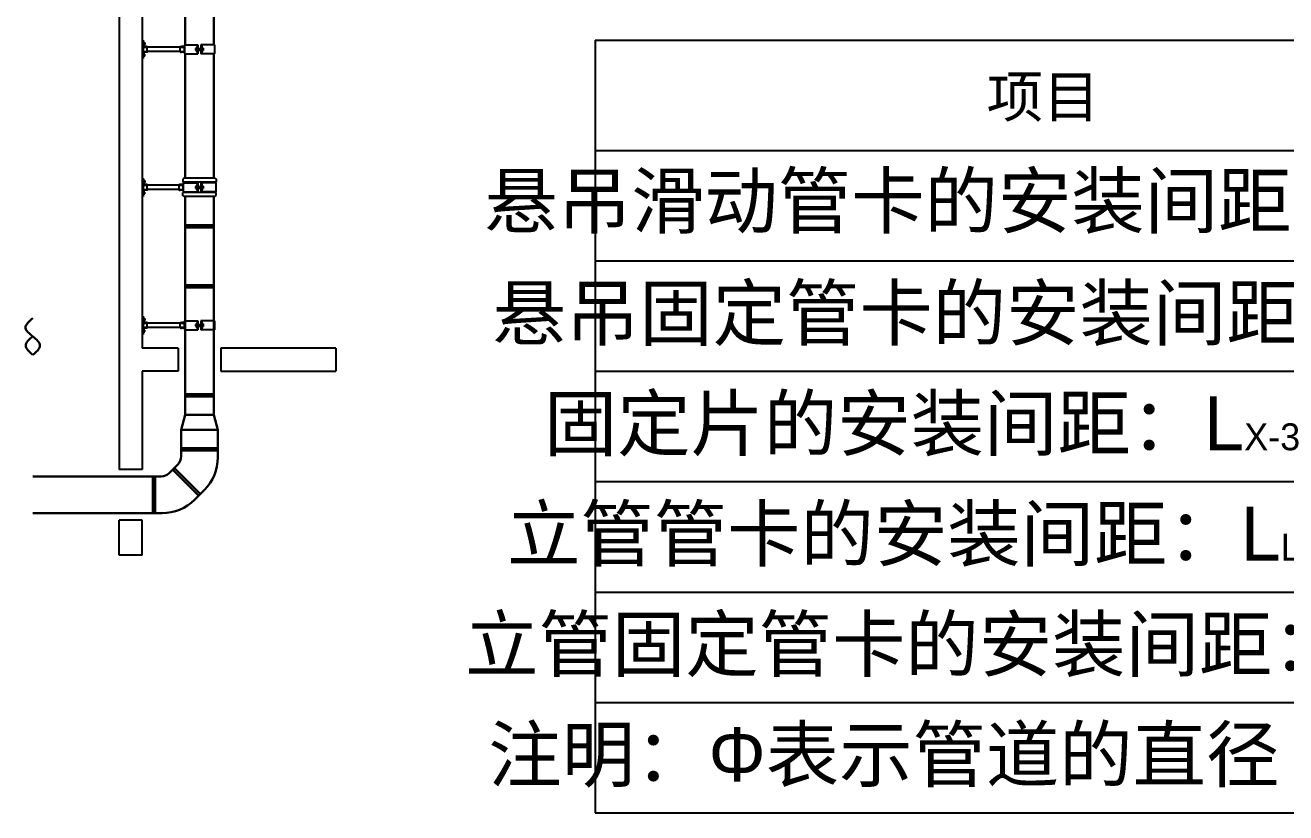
# Model space of a CAD drawing. Extents: x 1635833 to 4277885, y 16914845 to 35313750.
# Drawn here: x 2228141 to 2234721, y 17493657 to 17497767 of the extents above; entities that cross this region are included whole.
import ezdxf

# ---------------------------------------------------------------- set-up
doc = ezdxf.new("R2010")
doc.units = 0
doc.header["$LTSCALE"] = 1000
doc.header["$MEASUREMENT"] = 0
doc.layers.add('固定系统', color=7, linetype='Continuous')
doc.layers.add('文本', color=4, linetype='Continuous')
doc.layers.add('雨水管道', color=7, linetype='Continuous', lineweight=30)
doc.styles.get("Standard").update_dxf_attribs({"font": 'gbenor.shx', "bigfont": 'gbcbig.shx'})

msp = doc.modelspace()

# ---------------------------------------------------------------- linework, layer by layer
for p, q in [((2228630.418, 17501453.161), (2228630.418, 17495448.032)), ((2228750.418, 17500733.161), (2228750.418, 17496080.596)), ((2231115.525, 17497688.596), (2231115.525, 17493656.596)), ((2231115.525, 17497688.596), (2238108.096, 17497688.596)), ((2231115.525, 17497112.596), (2238108.096, 17497112.596)), ((2231115.525, 17496536.596), (2238108.096, 17496536.596)), ((2228975.418, 17496152.596), (2228975.418, 17495732.596)), ((2229125.418, 17496152.596), (2229125.418, 17495732.596)), ((2228939.418, 17496080.596), (2228750.418, 17496080.596)), ((2228939.418, 17496080.596), (2228939.418, 17495960.596)), ((2229161.418, 17496080.596), (2229161.418, 17495960.596)), ((2229761.418, 17496080.596), (2229161.418, 17496080.596)), ((2229761.418, 17496080.596), (2229761.418, 17495960.596)), ((2228939.418, 17495960.596), (2228750.418, 17495960.596)), ((2228750.418, 17495960.596), (2228750.418, 17495448.032)), ((2229161.418, 17495960.596), (2229761.418, 17495960.596)), ((2231115.525, 17495960.596), (2238108.096, 17495960.596)), ((2228975.418, 17495732.596), (2228975.418, 17495840.596)), ((2229125.418, 17495732.596), (2229125.418, 17495840.596)), ((2228750.418, 17495448.032), (2228630.418, 17495448.032)), ((2231115.525, 17495384.596), (2238108.096, 17495384.596)), ((2228630.418, 17495000.596), (2228630.418, 17495184.032)), ((2228750.418, 17495184.032), (2228630.418, 17495184.032)), ((2228750.418, 17495000.596), (2228750.418, 17495184.032)), ((2228750.418, 17495000.596), (2228630.418, 17495000.596)), ((2231115.525, 17494808.596), (2238108.096, 17494808.596)), ((2231115.525, 17494232.596), (2238108.096, 17494232.596)), ((2231115.525, 17493656.596), (2238108.096, 17493656.596))]:
    msp.add_line(p, q)
at = {"layer": '固定系统'}
for p, q in [((2228750.418, 17497688.596), (2228750.418, 17497592.596)), ((2228756.418, 17497688.596), (2228750.418, 17497688.596)), ((2228756.418, 17497684.996), (2228750.418, 17497684.996)), ((2228756.418, 17497688.596), (2228756.418, 17497592.596)), ((2228756.787, 17497675.396), (2228756.418, 17497675.396)), ((2228756.787, 17497674.633), (2228756.418, 17497674.633)), ((2228756.787, 17497666.56), (2228756.418, 17497666.56)), ((2228756.787, 17497665.796), (2228756.418, 17497665.796)), ((2228756.418, 17497651.156), (2228756.418, 17497653.576)), ((2228756.418, 17497630.036), (2228756.418, 17497651.156)), ((2228756.787, 17497675.396), (2228756.787, 17497677.413)), ((2228756.787, 17497675.396), (2228756.787, 17497665.796)), ((2228761.172, 17497675.396), (2228756.787, 17497675.396)), ((2228756.787, 17497665.796), (2228756.787, 17497663.78)), ((2228761.172, 17497665.796), (2228756.787, 17497665.796)), ((2228757.987, 17497678.613), (2228759.972, 17497678.613)), ((2228757.987, 17497662.58), (2228759.972, 17497662.58)), ((2228761.172, 17497677.413), (2228761.172, 17497675.396)), ((2228761.172, 17497675.396), (2228761.172, 17497665.796)), ((2228763.182, 17497675.396), (2228761.172, 17497675.396)), ((2228764.332, 17497674.633), (2228761.172, 17497674.633)), ((2228764.332, 17497666.56), (2228761.172, 17497666.56)), ((2228761.172, 17497665.796), (2228761.172, 17497663.78)), ((2228763.182, 17497665.796), (2228761.172, 17497665.796)), ((2228776.694, 17497655.016), (2228762.311, 17497655.016)), ((2228763.182, 17497675.396), (2228763.182, 17497665.796)), ((2228763.182, 17497675.396), (2228764.332, 17497674.633)), ((2228763.182, 17497665.796), (2228764.332, 17497666.56)), ((2228764.332, 17497674.633), (2228764.332, 17497666.56)), ((2228778.134, 17497651.156), (2228778.134, 17497653.576)), ((2228950.102, 17497651.396), (2228778.134, 17497651.396)), ((2228778.134, 17497630.036), (2228778.134, 17497651.156)), ((2228950.102, 17497651.156), (2228950.102, 17497653.576)), ((2228950.102, 17497630.036), (2228950.102, 17497651.156)), ((2228970.378, 17497655.016), (2228955.996, 17497655.016)), ((2228971.818, 17497664.596), (2229042.618, 17497664.596)), ((2228971.818, 17497664.596), (2228971.818, 17497616.596)), ((2228971.818, 17497664.596), (2228971.818, 17497616.596)), ((2228971.818, 17497651.156), (2228971.818, 17497653.576)), ((2228971.818, 17497630.036), (2228971.818, 17497651.156)), ((2229037.818, 17497664.596), (2229037.818, 17497616.596)), ((2229042.618, 17497664.596), (2229042.618, 17497616.596)), ((2229129.018, 17497664.596), (2229058.218, 17497664.596)), ((2229058.218, 17497664.596), (2229058.218, 17497616.596)), ((2229063.018, 17497664.596), (2229063.018, 17497616.596)), ((2229129.018, 17497664.596), (2229129.018, 17497616.596)), ((2228756.418, 17497596.196), (2228750.418, 17497596.196)), ((2228756.418, 17497592.596), (2228750.418, 17497592.596)), ((2228756.418, 17497634.836), (2228756.418, 17497646.356)), ((2228756.418, 17497627.617), (2228756.418, 17497630.036)), ((2228756.787, 17497615.396), (2228756.418, 17497615.396)), ((2228756.787, 17497614.633), (2228756.418, 17497614.633)), ((2228756.787, 17497606.56), (2228756.418, 17497606.56)), ((2228756.787, 17497605.796), (2228756.418, 17497605.796)), ((2228756.787, 17497615.396), (2228756.787, 17497617.413)), ((2228756.787, 17497605.796), (2228756.787, 17497615.396)), ((2228761.172, 17497615.396), (2228756.787, 17497615.396)), ((2228756.787, 17497605.796), (2228756.787, 17497603.78)), ((2228761.172, 17497605.796), (2228756.787, 17497605.796)), ((2228757.987, 17497618.613), (2228759.972, 17497618.613)), ((2228757.987, 17497602.58), (2228759.972, 17497602.58)), ((2228761.172, 17497615.396), (2228761.172, 17497617.413)), ((2228763.182, 17497615.396), (2228761.172, 17497615.396)), ((2228761.172, 17497605.796), (2228761.172, 17497615.396)), ((2228764.332, 17497614.633), (2228761.172, 17497614.633)), ((2228764.332, 17497606.56), (2228761.172, 17497606.56)), ((2228763.182, 17497605.796), (2228761.172, 17497605.796)), ((2228761.172, 17497603.78), (2228761.172, 17497605.796)), ((2228776.694, 17497626.177), (2228762.311, 17497626.177)), ((2228763.182, 17497615.396), (2228764.332, 17497614.633)), ((2228763.182, 17497605.796), (2228763.182, 17497615.396)), ((2228763.182, 17497605.796), (2228764.332, 17497606.56)), ((2228764.332, 17497606.56), (2228764.332, 17497614.633)), ((2228778.134, 17497630.036), (2228778.134, 17497627.617)), ((2228950.102, 17497629.796), (2228778.134, 17497629.796)), ((2228950.102, 17497634.836), (2228950.102, 17497646.356)), ((2228950.102, 17497627.617), (2228950.102, 17497630.036)), ((2228970.378, 17497626.177), (2228955.996, 17497626.177)), ((2228971.818, 17497630.036), (2228971.818, 17497627.617)), ((2228971.818, 17497616.596), (2229042.618, 17497616.596)), ((2229031.053, 17497645.396), (2229029.903, 17497644.633)), ((2229029.903, 17497644.633), (2229029.903, 17497636.56)), ((2229029.903, 17497644.633), (2229033.063, 17497644.633)), ((2229029.903, 17497636.56), (2229033.063, 17497636.56)), ((2229031.053, 17497635.796), (2229029.903, 17497636.56)), ((2229031.053, 17497645.396), (2229031.053, 17497635.796)), ((2229031.053, 17497645.396), (2229033.063, 17497645.396)), ((2229031.053, 17497635.796), (2229033.063, 17497635.796)), ((2229033.063, 17497647.413), (2229033.063, 17497645.396)), ((2229033.063, 17497645.396), (2229033.063, 17497635.796)), ((2229033.063, 17497645.396), (2229037.448, 17497645.396)), ((2229033.063, 17497635.796), (2229037.448, 17497635.796)), ((2229033.063, 17497635.796), (2229033.063, 17497633.78)), ((2229036.248, 17497648.613), (2229034.263, 17497648.613)), ((2229036.248, 17497632.58), (2229034.263, 17497632.58)), ((2229037.448, 17497645.396), (2229037.448, 17497647.413)), ((2229037.448, 17497645.396), (2229037.448, 17497635.796)), ((2229037.448, 17497645.396), (2229037.818, 17497645.396)), ((2229037.448, 17497644.633), (2229037.818, 17497644.633)), ((2229037.448, 17497636.56), (2229037.818, 17497636.56)), ((2229037.448, 17497635.796), (2229037.448, 17497633.78)), ((2229037.448, 17497635.796), (2229037.818, 17497635.796)), ((2229042.618, 17497645.396), (2229048.618, 17497645.396)), ((2229042.618, 17497644.633), (2229058.218, 17497644.633)), ((2229042.618, 17497636.56), (2229058.218, 17497636.56)), ((2229042.618, 17497635.796), (2229049.28, 17497635.796)), ((2229048.618, 17497645.396), (2229058.218, 17497645.396)), ((2229049.28, 17497635.796), (2229058.218, 17497635.796)), ((2229129.018, 17497616.596), (2229058.218, 17497616.596)), ((2229063.018, 17497645.396), (2229063.018, 17497635.796)), ((2229063.018, 17497645.396), (2229063.722, 17497645.396)), ((2229063.018, 17497644.633), (2229063.722, 17497644.633)), ((2229063.018, 17497636.56), (2229063.722, 17497636.56)), ((2229063.018, 17497635.796), (2229063.722, 17497635.796)), ((2229064.558, 17497648.613), (2229063.722, 17497647.694)), ((2229063.722, 17497645.396), (2229063.722, 17497647.694)), ((2229063.722, 17497645.396), (2229063.722, 17497635.796)), ((2229063.722, 17497635.796), (2229063.722, 17497633.499)), ((2229064.558, 17497632.58), (2229063.722, 17497633.499)), ((2229064.558, 17497645.396), (2229064.558, 17497648.613)), ((2229064.558, 17497648.613), (2229067.744, 17497648.613)), ((2229064.558, 17497645.396), (2229064.558, 17497635.796)), ((2229064.558, 17497645.396), (2229068.944, 17497645.396)), ((2229064.558, 17497635.796), (2229064.558, 17497632.58)), ((2229064.558, 17497635.796), (2229068.944, 17497635.796)), ((2229064.558, 17497632.58), (2229067.744, 17497632.58)), ((2229068.944, 17497647.413), (2229068.944, 17497633.78)), ((2228750.418, 17496968.596), (2228750.418, 17496872.596)), ((2228756.418, 17496968.596), (2228750.418, 17496968.596)), ((2228756.418, 17496964.996), (2228750.418, 17496964.996)), ((2228756.418, 17496968.596), (2228756.418, 17496872.596)), ((2228756.787, 17496955.396), (2228756.418, 17496955.396)), ((2228756.787, 17496954.633), (2228756.418, 17496954.633)), ((2228756.787, 17496946.56), (2228756.418, 17496946.56)), ((2228756.787, 17496945.796), (2228756.418, 17496945.796)), ((2228756.418, 17496931.156), (2228756.418, 17496933.576)), ((2228756.418, 17496910.036), (2228756.418, 17496931.156)), ((2228756.787, 17496955.396), (2228756.787, 17496957.413)), ((2228761.172, 17496955.396), (2228756.787, 17496955.396)), ((2228756.787, 17496955.396), (2228756.787, 17496945.796)), ((2228761.172, 17496945.796), (2228756.787, 17496945.796)), ((2228756.787, 17496945.796), (2228756.787, 17496943.78)), ((2228757.987, 17496958.613), (2228759.972, 17496958.613)), ((2228757.987, 17496942.58), (2228759.972, 17496942.58)), ((2228761.172, 17496957.413), (2228761.172, 17496955.396)), ((2228763.182, 17496955.396), (2228761.172, 17496955.396)), ((2228761.172, 17496955.396), (2228761.172, 17496945.796)), ((2228764.332, 17496954.633), (2228761.172, 17496954.633)), ((2228764.332, 17496946.56), (2228761.172, 17496946.56)), ((2228763.182, 17496945.796), (2228761.172, 17496945.796)), ((2228761.172, 17496945.796), (2228761.172, 17496943.78)), ((2228776.694, 17496935.016), (2228762.311, 17496935.016)), ((2228763.182, 17496955.396), (2228764.332, 17496954.633)), ((2228763.182, 17496955.396), (2228763.182, 17496945.796)), ((2228763.182, 17496945.796), (2228764.332, 17496946.56)), ((2228764.332, 17496954.633), (2228764.332, 17496946.56)), ((2228778.134, 17496931.156), (2228778.134, 17496933.576)), ((2228944.102, 17496931.396), (2228778.134, 17496931.396)), ((2228778.134, 17496910.036), (2228778.134, 17496931.156)), ((2228944.102, 17496931.156), (2228944.102, 17496933.576)), ((2228944.102, 17496910.036), (2228944.102, 17496931.156)), ((2228964.378, 17496935.016), (2228949.996, 17496935.016)), ((2228969.418, 17496968.596), (2228963.418, 17496962.596)), ((2228963.418, 17496962.596), (2228963.418, 17496948.042)), ((2229137.418, 17496948.042), (2228963.418, 17496948.042)), ((2228965.818, 17496944.596), (2228965.818, 17496896.596)), ((2228965.818, 17496944.596), (2229042.618, 17496944.596)), ((2228965.818, 17496931.156), (2228965.818, 17496933.576)), ((2228965.818, 17496910.036), (2228965.818, 17496931.156)), ((2229131.418, 17496968.596), (2228969.418, 17496968.596)), ((2228969.418, 17496948.042), (2228969.418, 17496944.596)), ((2229125.418, 17496968.596), (2228975.418, 17496968.596)), ((2229125.418, 17496968.596), (2228975.418, 17496968.596)), ((2229033.063, 17496927.413), (2229033.063, 17496925.396)), ((2229036.248, 17496928.613), (2229034.263, 17496928.613)), ((2229037.448, 17496925.396), (2229037.448, 17496927.413)), ((2229037.818, 17496944.596), (2229037.818, 17496896.596)), ((2229042.618, 17496944.596), (2229042.618, 17496896.596)), ((2229058.218, 17496944.596), (2229058.218, 17496896.596)), ((2229135.018, 17496944.596), (2229058.218, 17496944.596)), ((2229063.018, 17496944.596), (2229063.018, 17496896.596)), ((2229064.558, 17496928.613), (2229063.722, 17496927.694)), ((2229063.722, 17496925.396), (2229063.722, 17496927.694)), ((2229064.558, 17496928.613), (2229067.744, 17496928.613)), ((2229064.558, 17496925.396), (2229064.558, 17496928.613)), ((2229068.944, 17496927.413), (2229068.944, 17496913.78)), ((2229131.418, 17496968.596), (2229137.418, 17496962.596)), ((2229131.418, 17496948.042), (2229131.418, 17496944.596)), ((2229135.018, 17496944.596), (2229135.018, 17496896.596)), ((2229137.418, 17496962.596), (2229137.418, 17496948.042)), ((2228756.418, 17496876.196), (2228750.418, 17496876.196)), ((2228756.418, 17496872.596), (2228750.418, 17496872.596)), ((2228756.418, 17496914.836), (2228756.418, 17496926.356)), ((2228756.418, 17496907.617), (2228756.418, 17496910.036)), ((2228756.787, 17496895.396), (2228756.418, 17496895.396)), ((2228756.787, 17496894.633), (2228756.418, 17496894.633)), ((2228756.787, 17496886.56), (2228756.418, 17496886.56)), ((2228756.787, 17496885.796), (2228756.418, 17496885.796)), ((2228756.787, 17496895.396), (2228756.787, 17496897.413)), ((2228761.172, 17496895.396), (2228756.787, 17496895.396)), ((2228756.787, 17496885.796), (2228756.787, 17496895.396)), ((2228761.172, 17496885.796), (2228756.787, 17496885.796)), ((2228756.787, 17496885.796), (2228756.787, 17496883.78)), ((2228757.987, 17496898.613), (2228759.972, 17496898.613)), ((2228757.987, 17496882.58), (2228759.972, 17496882.58)), ((2228761.172, 17496895.396), (2228761.172, 17496897.413)), ((2228761.172, 17496885.796), (2228761.172, 17496895.396)), ((2228763.182, 17496895.396), (2228761.172, 17496895.396)), ((2228764.332, 17496894.633), (2228761.172, 17496894.633)), ((2228764.332, 17496886.56), (2228761.172, 17496886.56)), ((2228761.172, 17496883.78), (2228761.172, 17496885.796)), ((2228763.182, 17496885.796), (2228761.172, 17496885.796)), ((2228776.694, 17496906.177), (2228762.311, 17496906.177)), ((2228763.182, 17496885.796), (2228763.182, 17496895.396)), ((2228763.182, 17496895.396), (2228764.332, 17496894.633)), ((2228763.182, 17496885.796), (2228764.332, 17496886.56)), ((2228764.332, 17496886.56), (2228764.332, 17496894.633)), ((2228778.134, 17496910.036), (2228778.134, 17496907.617)), ((2228944.102, 17496909.796), (2228778.134, 17496909.796)), ((2228944.102, 17496914.836), (2228944.102, 17496926.356)), ((2228944.102, 17496907.617), (2228944.102, 17496910.036)), ((2228964.378, 17496906.177), (2228949.996, 17496906.177)), ((2229137.418, 17496893.15), (2228963.418, 17496893.15)), ((2228963.418, 17496878.596), (2228963.418, 17496893.15)), ((2228969.418, 17496872.596), (2228963.418, 17496878.596)), ((2228965.818, 17496910.036), (2228965.818, 17496907.617)), ((2228965.818, 17496896.596), (2229042.618, 17496896.596)), ((2228969.418, 17496896.596), (2228969.418, 17496893.15)), ((2229131.418, 17496872.596), (2228969.418, 17496872.596)), ((2229031.053, 17496925.396), (2229029.903, 17496924.633)), ((2229029.903, 17496924.633), (2229033.063, 17496924.633)), ((2229029.903, 17496924.633), (2229029.903, 17496916.56)), ((2229031.053, 17496915.796), (2229029.903, 17496916.56)), ((2229029.903, 17496916.56), (2229033.063, 17496916.56)), ((2229031.053, 17496925.396), (2229033.063, 17496925.396)), ((2229031.053, 17496925.396), (2229031.053, 17496915.796)), ((2229031.053, 17496915.796), (2229033.063, 17496915.796)), ((2229033.063, 17496925.396), (2229037.448, 17496925.396)), ((2229033.063, 17496925.396), (2229033.063, 17496915.796)), ((2229033.063, 17496915.796), (2229033.063, 17496913.78)), ((2229033.063, 17496915.796), (2229037.448, 17496915.796)), ((2229036.248, 17496912.58), (2229034.263, 17496912.58)), ((2229037.448, 17496925.396), (2229037.818, 17496925.396)), ((2229037.448, 17496925.396), (2229037.448, 17496915.796)), ((2229037.448, 17496924.633), (2229037.818, 17496924.633)), ((2229037.448, 17496916.56), (2229037.818, 17496916.56)), ((2229037.448, 17496915.796), (2229037.448, 17496913.78)), ((2229037.448, 17496915.796), (2229037.818, 17496915.796)), ((2229042.618, 17496925.396), (2229048.618, 17496925.396)), ((2229042.618, 17496924.633), (2229058.218, 17496924.633)), ((2229042.618, 17496916.56), (2229058.218, 17496916.56)), ((2229042.618, 17496915.796), (2229049.28, 17496915.796)), ((2229048.618, 17496925.396), (2229058.218, 17496925.396)), ((2229049.28, 17496915.796), (2229058.218, 17496915.796)), ((2229135.018, 17496896.596), (2229058.218, 17496896.596)), ((2229063.018, 17496925.396), (2229063.722, 17496925.396)), ((2229063.018, 17496925.396), (2229063.018, 17496915.796)), ((2229063.018, 17496924.633), (2229063.722, 17496924.633)), ((2229063.018, 17496916.56), (2229063.722, 17496916.56)), ((2229063.018, 17496915.796), (2229063.722, 17496915.796)), ((2229063.722, 17496925.396), (2229063.722, 17496915.796)), ((2229063.722, 17496915.796), (2229063.722, 17496913.499)), ((2229064.558, 17496912.58), (2229063.722, 17496913.499)), ((2229064.558, 17496925.396), (2229068.944, 17496925.396)), ((2229064.558, 17496925.396), (2229064.558, 17496915.796)), ((2229064.558, 17496915.796), (2229064.558, 17496912.58)), ((2229064.558, 17496915.796), (2229068.944, 17496915.796)), ((2229064.558, 17496912.58), (2229067.744, 17496912.58)), ((2229131.418, 17496896.596), (2229131.418, 17496893.15)), ((2229131.418, 17496872.596), (2229137.418, 17496878.596)), ((2229137.418, 17496878.596), (2229137.418, 17496893.15)), ((2228750.418, 17496248.596), (2228750.418, 17496152.596)), ((2228756.418, 17496248.596), (2228750.418, 17496248.596)), ((2228756.418, 17496244.996), (2228750.418, 17496244.996)), ((2228756.418, 17496248.596), (2228756.418, 17496152.596)), ((2228756.787, 17496235.396), (2228756.418, 17496235.396)), ((2228756.787, 17496234.633), (2228756.418, 17496234.633)), ((2228756.787, 17496226.56), (2228756.418, 17496226.56)), ((2228756.787, 17496225.796), (2228756.418, 17496225.796)), ((2228756.418, 17496211.156), (2228756.418, 17496213.576)), ((2228756.418, 17496190.036), (2228756.418, 17496211.156)), ((2228756.418, 17496194.836), (2228756.418, 17496206.356)), ((2228756.787, 17496235.396), (2228756.787, 17496237.413)), ((2228756.787, 17496235.396), (2228756.787, 17496225.796)), ((2228761.172, 17496235.396), (2228756.787, 17496235.396)), ((2228756.787, 17496225.796), (2228756.787, 17496223.78)), ((2228761.172, 17496225.796), (2228756.787, 17496225.796)), ((2228757.987, 17496238.613), (2228759.972, 17496238.613)), ((2228757.987, 17496222.58), (2228759.972, 17496222.58)), ((2228761.172, 17496237.413), (2228761.172, 17496235.396)), ((2228761.172, 17496235.396), (2228761.172, 17496225.796)), ((2228763.182, 17496235.396), (2228761.172, 17496235.396)), ((2228764.332, 17496234.633), (2228761.172, 17496234.633)), ((2228764.332, 17496226.56), (2228761.172, 17496226.56)), ((2228761.172, 17496225.796), (2228761.172, 17496223.78)), ((2228763.182, 17496225.796), (2228761.172, 17496225.796)), ((2228776.694, 17496215.016), (2228762.311, 17496215.016)), ((2228763.182, 17496235.396), (2228763.182, 17496225.796)), ((2228763.182, 17496235.396), (2228764.332, 17496234.633)), ((2228763.182, 17496225.796), (2228764.332, 17496226.56)), ((2228764.332, 17496234.633), (2228764.332, 17496226.56)), ((2228778.134, 17496211.156), (2228778.134, 17496213.576)), ((2228950.102, 17496211.396), (2228778.134, 17496211.396)), ((2228778.134, 17496190.036), (2228778.134, 17496211.156)), ((2228950.102, 17496211.156), (2228950.102, 17496213.576)), ((2228950.102, 17496190.036), (2228950.102, 17496211.156)), ((2228950.102, 17496194.836), (2228950.102, 17496206.356)), ((2228970.378, 17496215.016), (2228955.996, 17496215.016)), ((2228971.818, 17496224.596), (2229042.618, 17496224.596)), ((2228971.818, 17496224.596), (2228971.818, 17496176.596)), ((2228971.818, 17496224.596), (2228971.818, 17496176.596)), ((2228971.818, 17496211.156), (2228971.818, 17496213.576)), ((2228971.818, 17496190.036), (2228971.818, 17496211.156)), ((2229031.053, 17496205.396), (2229029.903, 17496204.633)), ((2229029.903, 17496204.633), (2229029.903, 17496196.56)), ((2229029.903, 17496204.633), (2229033.063, 17496204.633)), ((2229031.053, 17496205.396), (2229031.053, 17496195.796)), ((2229031.053, 17496205.396), (2229033.063, 17496205.396)), ((2229033.063, 17496207.413), (2229033.063, 17496205.396)), ((2229033.063, 17496205.396), (2229033.063, 17496195.796)), ((2229033.063, 17496205.396), (2229037.448, 17496205.396)), ((2229036.248, 17496208.613), (2229034.263, 17496208.613)), ((2229037.448, 17496205.396), (2229037.448, 17496207.413)), ((2229037.448, 17496205.396), (2229037.448, 17496195.796)), ((2229037.448, 17496205.396), (2229037.818, 17496205.396)), ((2229037.448, 17496204.633), (2229037.818, 17496204.633)), ((2229037.818, 17496224.596), (2229037.818, 17496176.596)), ((2229042.618, 17496224.596), (2229042.618, 17496176.596)), ((2229042.618, 17496205.396), (2229048.618, 17496205.396)), ((2229042.618, 17496204.633), (2229058.218, 17496204.633)), ((2229048.618, 17496205.396), (2229058.218, 17496205.396)), ((2229129.018, 17496224.596), (2229058.218, 17496224.596)), ((2229058.218, 17496224.596), (2229058.218, 17496176.596)), ((2229063.018, 17496224.596), (2229063.018, 17496176.596)), ((2229063.018, 17496205.396), (2229063.018, 17496195.796)), ((2229063.018, 17496205.396), (2229063.722, 17496205.396)), ((2229063.018, 17496204.633), (2229063.722, 17496204.633)), ((2229064.558, 17496208.613), (2229063.722, 17496207.694)), ((2229063.722, 17496205.396), (2229063.722, 17496207.694)), ((2229063.722, 17496205.396), (2229063.722, 17496195.796)), ((2229064.558, 17496205.396), (2229064.558, 17496208.613)), ((2229064.558, 17496208.613), (2229067.744, 17496208.613)), ((2229064.558, 17496205.396), (2229064.558, 17496195.796)), ((2229064.558, 17496205.396), (2229068.944, 17496205.396)), ((2229068.944, 17496207.413), (2229068.944, 17496193.78)), ((2229129.018, 17496224.596), (2229129.018, 17496176.596)), ((2228756.418, 17496156.196), (2228750.418, 17496156.196)), ((2228756.418, 17496152.596), (2228750.418, 17496152.596)), ((2228756.418, 17496187.617), (2228756.418, 17496190.036)), ((2228756.787, 17496175.396), (2228756.418, 17496175.396)), ((2228756.787, 17496174.633), (2228756.418, 17496174.633)), ((2228756.787, 17496166.56), (2228756.418, 17496166.56)), ((2228756.787, 17496165.796), (2228756.418, 17496165.796)), ((2228756.787, 17496175.396), (2228756.787, 17496177.413)), ((2228756.787, 17496165.796), (2228756.787, 17496175.396)), ((2228761.172, 17496175.396), (2228756.787, 17496175.396)), ((2228756.787, 17496165.796), (2228756.787, 17496163.78)), ((2228761.172, 17496165.796), (2228756.787, 17496165.796)), ((2228757.987, 17496178.613), (2228759.972, 17496178.613)), ((2228757.987, 17496162.58), (2228759.972, 17496162.58)), ((2228761.172, 17496175.396), (2228761.172, 17496177.413)), ((2228763.182, 17496175.396), (2228761.172, 17496175.396)), ((2228761.172, 17496165.796), (2228761.172, 17496175.396)), ((2228764.332, 17496174.633), (2228761.172, 17496174.633)), ((2228764.332, 17496166.56), (2228761.172, 17496166.56)), ((2228763.182, 17496165.796), (2228761.172, 17496165.796)), ((2228761.172, 17496163.78), (2228761.172, 17496165.796)), ((2228776.694, 17496186.177), (2228762.311, 17496186.177)), ((2228763.182, 17496175.396), (2228764.332, 17496174.633)), ((2228763.182, 17496165.796), (2228763.182, 17496175.396)), ((2228763.182, 17496165.796), (2228764.332, 17496166.56)), ((2228764.332, 17496166.56), (2228764.332, 17496174.633)), ((2228778.134, 17496190.036), (2228778.134, 17496187.617)), ((2228950.102, 17496189.796), (2228778.134, 17496189.796)), ((2228950.102, 17496187.617), (2228950.102, 17496190.036)), ((2228970.378, 17496186.177), (2228955.996, 17496186.177)), ((2228971.818, 17496190.036), (2228971.818, 17496187.617)), ((2228971.818, 17496176.596), (2229042.618, 17496176.596)), ((2229029.903, 17496196.56), (2229033.063, 17496196.56)), ((2229031.053, 17496195.796), (2229029.903, 17496196.56)), ((2229031.053, 17496195.796), (2229033.063, 17496195.796)), ((2229033.063, 17496195.796), (2229037.448, 17496195.796)), ((2229033.063, 17496195.796), (2229033.063, 17496193.78)), ((2229036.248, 17496192.58), (2229034.263, 17496192.58)), ((2229037.448, 17496196.56), (2229037.818, 17496196.56)), ((2229037.448, 17496195.796), (2229037.448, 17496193.78)), ((2229037.448, 17496195.796), (2229037.818, 17496195.796)), ((2229042.618, 17496196.56), (2229058.218, 17496196.56)), ((2229042.618, 17496195.796), (2229049.28, 17496195.796)), ((2229049.28, 17496195.796), (2229058.218, 17496195.796)), ((2229129.018, 17496176.596), (2229058.218, 17496176.596)), ((2229063.018, 17496196.56), (2229063.722, 17496196.56)), ((2229063.018, 17496195.796), (2229063.722, 17496195.796)), ((2229063.722, 17496195.796), (2229063.722, 17496193.499)), ((2229064.558, 17496192.58), (2229063.722, 17496193.499)), ((2229064.558, 17496195.796), (2229064.558, 17496192.58)), ((2229064.558, 17496195.796), (2229068.944, 17496195.796)), ((2229064.558, 17496192.58), (2229067.744, 17496192.58))]:
    msp.add_line(p, q, dxfattribs=at)
at = {"layer": '固定系统', "ltscale": 0.2}
for p, q in [((2228757.858, 17497655.016), (2228762.311, 17497655.016)), ((2228757.86, 17497651.161), (2228776.692, 17497651.161)), ((2228951.542, 17497655.016), (2228955.996, 17497655.016)), ((2228951.544, 17497651.161), (2228970.376, 17497651.161)), ((2228757.858, 17497626.177), (2228762.311, 17497626.177)), ((2228757.86, 17497630.032), (2228776.692, 17497630.032)), ((2228951.542, 17497626.177), (2228955.996, 17497626.177)), ((2228951.544, 17497630.032), (2228970.376, 17497630.032)), ((2228757.858, 17496935.016), (2228762.311, 17496935.016)), ((2228757.86, 17496931.161), (2228776.692, 17496931.161)), ((2228945.542, 17496935.016), (2228949.996, 17496935.016)), ((2228945.544, 17496931.161), (2228964.376, 17496931.161)), ((2228757.858, 17496906.177), (2228762.311, 17496906.177)), ((2228757.86, 17496910.032), (2228776.692, 17496910.032)), ((2228945.542, 17496906.177), (2228949.996, 17496906.177)), ((2228945.544, 17496910.032), (2228964.376, 17496910.032)), ((2228757.858, 17496215.016), (2228762.311, 17496215.016)), ((2228757.86, 17496211.161), (2228776.692, 17496211.161)), ((2228951.542, 17496215.016), (2228955.996, 17496215.016)), ((2228951.544, 17496211.161), (2228970.376, 17496211.161)), ((2228757.858, 17496186.177), (2228762.311, 17496186.177)), ((2228757.86, 17496190.032), (2228776.692, 17496190.032)), ((2228951.542, 17496186.177), (2228955.996, 17496186.177)), ((2228951.544, 17496190.032), (2228970.376, 17496190.032))]:
    msp.add_line(p, q, dxfattribs=at)
at = {"layer": '固定系统'}
for centre, radius, start, end in [((2228757.858, 17497653.576), 1.44, 90, 180), ((2228757.858, 17497652.592), 1.44, 180.0619088, 270.0619088), ((2228757.858, 17497649.721), 1.44, 89.9380912, 179.9380912), ((2228757.987, 17497677.413), 1.2, 90, 180), ((2228757.987, 17497676.593), 1.2, 180.0619088, 270.0619088), ((2228757.987, 17497674.2), 1.2, 89.9380912, 179.9380912), ((2228757.987, 17497666.993), 1.2, 180.0619088, 270.0619088), ((2228757.987, 17497664.6), 1.2, 89.9380912, 179.9380912), ((2228757.987, 17497663.78), 1.2, 180, 270), ((2228759.972, 17497676.593), 1.2, 269.9380912, 359.9380912), ((2228759.972, 17497674.2), 1.2, 0.0619088, 90.0619088), ((2228759.972, 17497666.993), 1.2, 269.9380912, 359.9380912), ((2228759.972, 17497664.6), 1.2, 0.0619088, 90.0619088), ((2228759.972, 17497677.413), 1.2, 0, 90), ((2228759.972, 17497663.78), 1.2, 270, 0), ((2228776.693, 17497652.592), 1.44, 269.9380912, 359.9380912), ((2228776.693, 17497649.721), 1.44, 0.0619088, 90.0619088), ((2228776.694, 17497653.576), 1.44, 0, 90), ((2228951.542, 17497653.576), 1.44, 90, 180), ((2228951.542, 17497652.592), 1.44, 180.0619088, 270.0619088), ((2228951.542, 17497649.721), 1.44, 89.9380912, 179.9380912), ((2228970.377, 17497652.592), 1.44, 269.9380912, 359.9380912), ((2228970.377, 17497649.721), 1.44, 0.0619088, 90.0619088), ((2228970.378, 17497653.576), 1.44, 0, 90), ((2228757.858, 17497631.472), 1.44, 180.0619088, 270.0619088), ((2228757.858, 17497628.601), 1.44, 89.9380912, 179.9380912), ((2228757.858, 17497627.617), 1.44, 180, 270), ((2228757.987, 17497617.413), 1.2, 90, 180), ((2228757.987, 17497616.593), 1.2, 180.0619088, 270.0619088), ((2228757.987, 17497614.2), 1.2, 89.9380912, 179.9380912), ((2228757.987, 17497606.993), 1.2, 180.0619088, 270.0619088), ((2228757.987, 17497604.6), 1.2, 89.9380912, 179.9380912), ((2228757.987, 17497603.78), 1.2, 180, 270), ((2228759.972, 17497616.593), 1.2, 269.9380912, 359.9380912), ((2228759.972, 17497614.2), 1.2, 0.0619088, 90.0619088), ((2228759.972, 17497606.993), 1.2, 269.9380912, 359.9380912), ((2228759.972, 17497604.6), 1.2, 0.0619088, 90.0619088), ((2228759.972, 17497617.413), 1.2, 0, 90), ((2228759.972, 17497603.78), 1.2, 270, 0), ((2228776.693, 17497631.472), 1.44, 269.9380912, 359.9380912), ((2228776.693, 17497628.601), 1.44, 0.0619088, 90.0619088), ((2228776.694, 17497627.617), 1.44, 270, 0), ((2228951.542, 17497631.472), 1.44, 180.0619088, 270.0619088), ((2228951.542, 17497628.601), 1.44, 89.9380912, 179.9380912), ((2228951.542, 17497627.617), 1.44, 180, 270), ((2228970.377, 17497631.472), 1.44, 269.9380912, 359.9380912), ((2228970.377, 17497628.601), 1.44, 0.0619088, 90.0619088), ((2228970.378, 17497627.617), 1.44, 270, 0), ((2229034.263, 17497647.413), 1.2, 90, 180), ((2229034.263, 17497633.78), 1.2, 180, 270), ((2229034.264, 17497646.593), 1.2, 180.0619088, 270.0619088), ((2229034.264, 17497644.2), 1.2, 89.9380912, 179.9380912), ((2229034.264, 17497636.993), 1.2, 180.0619088, 270.0619088), ((2229034.264, 17497634.6), 1.2, 89.9380912, 179.9380912), ((2229036.248, 17497646.593), 1.2, 269.9380912, 359.9380912), ((2229036.248, 17497644.2), 1.2, 0.0619088, 90.0619088), ((2229036.248, 17497636.993), 1.2, 269.9380912, 359.9380912), ((2229036.248, 17497634.6), 1.2, 0.0619088, 90.0619088), ((2229036.248, 17497647.413), 1.2, 0, 90), ((2229036.248, 17497633.78), 1.2, 270, 0), ((2229067.743, 17497646.593), 1.2, 269.9380912, 359.9380912), ((2229067.743, 17497644.2), 1.2, 0.0619088, 90.0619088), ((2229067.743, 17497636.993), 1.2, 269.9380912, 359.9380912), ((2229067.743, 17497634.6), 1.2, 0.0619088, 90.0619088), ((2229067.744, 17497647.413), 1.2, 0, 90), ((2229067.744, 17497633.78), 1.2, 270, 0), ((2228757.858, 17496933.576), 1.44, 90, 180), ((2228757.858, 17496932.592), 1.44, 180.0619088, 270.0619088), ((2228757.858, 17496929.721), 1.44, 89.9380912, 179.9380912), ((2228757.987, 17496957.413), 1.2, 90, 180), ((2228757.987, 17496956.593), 1.2, 180.0619088, 270.0619088), ((2228757.987, 17496954.2), 1.2, 89.9380912, 179.9380912), ((2228757.987, 17496946.993), 1.2, 180.0619088, 270.0619088), ((2228757.987, 17496944.6), 1.2, 89.9380912, 179.9380912), ((2228757.987, 17496943.78), 1.2, 180, 270), ((2228759.972, 17496956.593), 1.2, 269.9380912, 359.9380912), ((2228759.972, 17496954.2), 1.2, 0.0619088, 90.0619088), ((2228759.972, 17496946.993), 1.2, 269.9380912, 359.9380912), ((2228759.972, 17496944.6), 1.2, 0.0619088, 90.0619088), ((2228759.972, 17496957.413), 1.2, 0, 90), ((2228759.972, 17496943.78), 1.2, 270, 0), ((2228776.693, 17496932.592), 1.44, 269.9380912, 359.9380912), ((2228776.693, 17496929.721), 1.44, 0.0619088, 90.0619088), ((2228776.694, 17496933.576), 1.44, 0, 90), ((2228945.542, 17496933.576), 1.44, 90, 180), ((2228945.542, 17496932.592), 1.44, 180.0619088, 270.0619088), ((2228945.542, 17496929.721), 1.44, 89.9380912, 179.9380912), ((2228964.377, 17496932.592), 1.44, 269.9380912, 359.9380912), ((2228964.377, 17496929.721), 1.44, 0.0619088, 90.0619088), ((2228964.378, 17496933.576), 1.44, 0, 90), ((2229034.263, 17496927.413), 1.2, 90, 180), ((2229036.248, 17496927.413), 1.2, 0, 90), ((2229067.744, 17496927.413), 1.2, 0, 90), ((2228757.858, 17496911.472), 1.44, 180.0619088, 270.0619088), ((2228757.858, 17496908.601), 1.44, 89.9380912, 179.9380912), ((2228757.858, 17496907.617), 1.44, 180, 270), ((2228757.987, 17496897.413), 1.2, 90, 180), ((2228757.987, 17496896.593), 1.2, 180.0619088, 270.0619088), ((2228757.987, 17496894.2), 1.2, 89.9380912, 179.9380912), ((2228757.987, 17496886.993), 1.2, 180.0619088, 270.0619088), ((2228757.987, 17496884.6), 1.2, 89.9380912, 179.9380912), ((2228757.987, 17496883.78), 1.2, 180, 270), ((2228759.972, 17496896.593), 1.2, 269.9380912, 359.9380912), ((2228759.972, 17496894.2), 1.2, 0.0619088, 90.0619088), ((2228759.972, 17496886.993), 1.2, 269.9380912, 359.9380912), ((2228759.972, 17496884.6), 1.2, 0.0619088, 90.0619088), ((2228759.972, 17496897.413), 1.2, 0, 90), ((2228759.972, 17496883.78), 1.2, 270, 0), ((2228776.693, 17496911.472), 1.44, 269.9380912, 359.9380912), ((2228776.693, 17496908.601), 1.44, 0.0619088, 90.0619088), ((2228776.694, 17496907.617), 1.44, 270, 0), ((2228945.542, 17496911.472), 1.44, 180.0619088, 270.0619088), ((2228945.542, 17496908.601), 1.44, 89.9380912, 179.9380912), ((2228945.542, 17496907.617), 1.44, 180, 270), ((2228964.377, 17496911.472), 1.44, 269.9380912, 359.9380912), ((2228964.377, 17496908.601), 1.44, 0.0619088, 90.0619088), ((2228964.378, 17496907.617), 1.44, 270, 0), ((2229034.263, 17496913.78), 1.2, 180, 270), ((2229034.264, 17496926.593), 1.2, 180.0619088, 270.0619088), ((2229034.264, 17496924.2), 1.2, 89.9380912, 179.9380912), ((2229034.264, 17496916.993), 1.2, 180.0619088, 270.0619088), ((2229034.264, 17496914.6), 1.2, 89.9380912, 179.9380912), ((2229036.248, 17496926.593), 1.2, 269.9380912, 359.9380912), ((2229036.248, 17496924.2), 1.2, 0.0619088, 90.0619088), ((2229036.248, 17496916.993), 1.2, 269.9380912, 359.9380912), ((2229036.248, 17496914.6), 1.2, 0.0619088, 90.0619088), ((2229036.248, 17496913.78), 1.2, 270, 0), ((2229067.743, 17496926.593), 1.2, 269.9380912, 359.9380912), ((2229067.743, 17496924.2), 1.2, 0.0619088, 90.0619088), ((2229067.743, 17496916.993), 1.2, 269.9380912, 359.9380912), ((2229067.743, 17496914.6), 1.2, 0.0619088, 90.0619088), ((2229067.744, 17496913.78), 1.2, 270, 0), ((2228757.858, 17496213.576), 1.44, 90, 180), ((2228757.858, 17496212.592), 1.44, 180.0619088, 270.0619088), ((2228757.858, 17496209.721), 1.44, 89.9380912, 179.9380912), ((2228757.987, 17496237.413), 1.2, 90, 180), ((2228757.987, 17496236.593), 1.2, 180.0619088, 270.0619088), ((2228757.987, 17496234.2), 1.2, 89.9380912, 179.9380912), ((2228757.987, 17496226.993), 1.2, 180.0619088, 270.0619088), ((2228757.987, 17496224.6), 1.2, 89.9380912, 179.9380912), ((2228757.987, 17496223.78), 1.2, 180, 270), ((2228759.972, 17496236.593), 1.2, 269.9380912, 359.9380912), ((2228759.972, 17496234.2), 1.2, 0.0619088, 90.0619088), ((2228759.972, 17496226.993), 1.2, 269.9380912, 359.9380912), ((2228759.972, 17496224.6), 1.2, 0.0619088, 90.0619088), ((2228759.972, 17496237.413), 1.2, 0, 90), ((2228759.972, 17496223.78), 1.2, 270, 0), ((2228776.693, 17496212.592), 1.44, 269.9380912, 359.9380912), ((2228776.693, 17496209.721), 1.44, 0.0619088, 90.0619088), ((2228776.694, 17496213.576), 1.44, 0, 90), ((2228951.542, 17496213.576), 1.44, 90, 180), ((2228951.542, 17496212.592), 1.44, 180.0619088, 270.0619088), ((2228951.542, 17496209.721), 1.44, 89.9380912, 179.9380912), ((2228970.377, 17496212.592), 1.44, 269.9380912, 359.9380912), ((2228970.377, 17496209.721), 1.44, 0.0619088, 90.0619088), ((2228970.378, 17496213.576), 1.44, 0, 90), ((2229034.263, 17496207.413), 1.2, 90, 180), ((2229034.264, 17496206.593), 1.2, 180.0619088, 270.0619088), ((2229034.264, 17496204.2), 1.2, 89.9380912, 179.9380912), ((2229036.248, 17496206.593), 1.2, 269.9380912, 359.9380912), ((2229036.248, 17496204.2), 1.2, 0.0619088, 90.0619088), ((2229036.248, 17496207.413), 1.2, 0, 90), ((2229067.743, 17496206.593), 1.2, 269.9380912, 359.9380912), ((2229067.743, 17496204.2), 1.2, 0.0619088, 90.0619088), ((2229067.744, 17496207.413), 1.2, 0, 90), ((2228757.858, 17496191.472), 1.44, 180.0619088, 270.0619088), ((2228757.858, 17496188.601), 1.44, 89.9380912, 179.9380912), ((2228757.858, 17496187.617), 1.44, 180, 270), ((2228757.987, 17496177.413), 1.2, 90, 180), ((2228757.987, 17496176.593), 1.2, 180.0619088, 270.0619088), ((2228757.987, 17496174.2), 1.2, 89.9380912, 179.9380912), ((2228757.987, 17496166.993), 1.2, 180.0619088, 270.0619088), ((2228757.987, 17496164.6), 1.2, 89.9380912, 179.9380912), ((2228757.987, 17496163.78), 1.2, 180, 270), ((2228759.972, 17496176.593), 1.2, 269.9380912, 359.9380912), ((2228759.972, 17496174.2), 1.2, 0.0619088, 90.0619088), ((2228759.972, 17496166.993), 1.2, 269.9380912, 359.9380912), ((2228759.972, 17496164.6), 1.2, 0.0619088, 90.0619088), ((2228759.972, 17496177.413), 1.2, 0, 90), ((2228759.972, 17496163.78), 1.2, 270, 0), ((2228776.693, 17496191.472), 1.44, 269.9380912, 359.9380912), ((2228776.693, 17496188.601), 1.44, 0.0619088, 90.0619088), ((2228776.694, 17496187.617), 1.44, 270, 0), ((2228951.542, 17496191.472), 1.44, 180.0619088, 270.0619088), ((2228951.542, 17496188.601), 1.44, 89.9380912, 179.9380912), ((2228951.542, 17496187.617), 1.44, 180, 270), ((2228970.377, 17496191.472), 1.44, 269.9380912, 359.9380912), ((2228970.377, 17496188.601), 1.44, 0.0619088, 90.0619088), ((2228970.378, 17496187.617), 1.44, 270, 0), ((2229034.263, 17496193.78), 1.2, 180, 270), ((2229034.264, 17496196.993), 1.2, 180.0619088, 270.0619088), ((2229034.264, 17496194.6), 1.2, 89.9380912, 179.9380912), ((2229036.248, 17496196.993), 1.2, 269.9380912, 359.9380912), ((2229036.248, 17496194.6), 1.2, 0.0619088, 90.0619088), ((2229036.248, 17496193.78), 1.2, 270, 0), ((2229067.743, 17496196.993), 1.2, 269.9380912, 359.9380912), ((2229067.743, 17496194.6), 1.2, 0.0619088, 90.0619088), ((2229067.744, 17496193.78), 1.2, 270, 0)]:
    msp.add_arc(centre, radius, start, end, dxfattribs=at)
at = {"layer": '雨水管道'}
for p, q in [((2228975.418, 17498336.596), (2228975.418, 17497664.596)), ((2229125.418, 17498336.596), (2229125.418, 17497664.596)), ((2228975.418, 17497616.596), (2228975.418, 17496968.596)), ((2229125.418, 17497616.596), (2229125.418, 17496968.596)), ((2228975.418, 17496872.596), (2228975.418, 17495732.596)), ((2229125.418, 17496872.596), (2229125.418, 17495732.596)), ((2229125.418, 17496722.596), (2228975.418, 17496722.596)), ((2229125.418, 17496710.596), (2228975.418, 17496710.596)), ((2229125.418, 17496410.596), (2228975.418, 17496410.596)), ((2229125.418, 17496398.596), (2228975.418, 17496398.596)), ((2228975.418, 17495840.596), (2229125.418, 17495840.596)), ((2228975.418, 17495828.596), (2229125.418, 17495828.596)), ((2228954.418, 17495655.796), (2228975.418, 17495732.596)), ((2228975.418, 17495732.596), (2229125.418, 17495732.596)), ((2229146.418, 17495655.796), (2229125.418, 17495732.596)), ((2228954.418, 17495655.796), (2229146.418, 17495655.796)), ((2228954.418, 17495516.414), (2228954.418, 17495655.796)), ((2229146.418, 17495511.443), (2229146.418, 17495655.796)), ((2229146.418, 17495559.796), (2228954.418, 17495559.796)), ((2228954.418, 17495516.414), (2228954.418, 17495559.796)), ((2229146.418, 17495559.796), (2228954.418, 17495559.796)), ((2229146.418, 17495547.796), (2228954.418, 17495547.796)), ((2229146.418, 17495547.796), (2228954.418, 17495547.796)), ((2229146.418, 17495511.443), (2229146.418, 17495559.796)), ((2228936.844, 17495473.987), (2228892.462, 17495429.606)), ((2229046.175, 17495311.789), (2228910.411, 17495447.554)), ((2229054.66, 17495320.275), (2228918.896, 17495456.039)), ((2228806.653, 17495412.032), (2228180.574, 17495412.032)), ((2228806.653, 17495412.032), (2228850.036, 17495412.032)), ((2228806.653, 17495220.032), (2228806.653, 17495412.032)), ((2228818.653, 17495220.032), (2228818.653, 17495412.032)), ((2228950.175, 17495407.789), (2229046.175, 17495311.789)), ((2229076.123, 17495341.738), (2229024.712, 17495290.326)), ((2228806.653, 17495220.032), (2228180.574, 17495220.032)), ((2228806.653, 17495220.032), (2228855.006, 17495220.032))]:
    msp.add_line(p, q, dxfattribs=at)
for centre, radius, start, end in [((2228894.418, 17495516.414), 60, 315.0000121, 0), ((2228906.418, 17495511.443), 240, 315.0000121, 0), ((2228850.036, 17495472.032), 60, 270, 315.0000121), ((2228855.006, 17495460.032), 240, 270, 315.0000121)]:
    msp.add_arc(centre, radius, start, end, dxfattribs=at)
msp.add_spline([(2228180.574, 17496238.532), (2228142.276, 17496186.463), (2228180.574, 17496142.532), (2228217.827, 17496093.59), (2228180.574, 17496046.532)], degree=3, dxfattribs=at)
msp.add_open_spline([(2228180.574, 17496142.532), (2228160.402, 17496127.997), (2228125.266, 17496093.037), (2228162.289, 17496061.907), (2228180.574, 17496046.532)], degree=3, knots=[107.77948645, 107.77948645, 107.77948645, 107.77948645, 159.0353728, 209.05168686, 209.05168686, 209.05168686, 209.05168686], dxfattribs=at)

# ---------------------------------------------------------------- texts
at = {"layer": '文本', "attachment_point": 5}
for s, insert, char_height, width in [('{\\fￋￎￌﾣﾤ|b0|i0|c134|p54;项目}', (2233454.116, 17497382.308), 216, 5760), ('{\\fￋￎￌﾣﾤ|b0|i0|c134|p54;悬吊滑动管卡的安装间距：L\\H0.5x;X-1}', (2233085.969, 17496834.235), 280.8, 7488), ('{\\fￋￎￌﾣﾤ|b0|i0|c134|p54;悬吊固定管卡的安装间距：L\\H0.5x;X-2}', (2233128.57, 17496248.596), 280.8, 7488), ('{\\fￋￎￌﾣﾤ|b0|i0|c134|p54;固定片的安装间距：L\\H0.5x;X-3}', (2232821.851, 17495672.596), 280.8, 7488), ('{\\fￋￎￌﾣﾤ|b0|i0|c134|p54;立管管卡的安装间距：L\\H0.5x;L-1}', (2232810.964, 17495096.596), 280.8, 7488), ('{\\fￋￎￌﾣﾤ|b0|i0|c134|p54;立管固定管卡的安装间距：L\\H0.5x;L-2}', (2232975.421, 17494520.596), 280.8, 7488), ('{\\fￋￎￌﾣﾤ|b0|i0|c134|p54;注明：Φ\\fￋￎￌﾣﾤ|b0|i0|c134|p32;表示管道的直径}', (2232622.662, 17493944.596), 280.8, 7488)]:
    msp.add_mtext(s, dxfattribs=dict(at, insert=insert, char_height=char_height, width=width))

doc.saveas('drawing.dxf')
